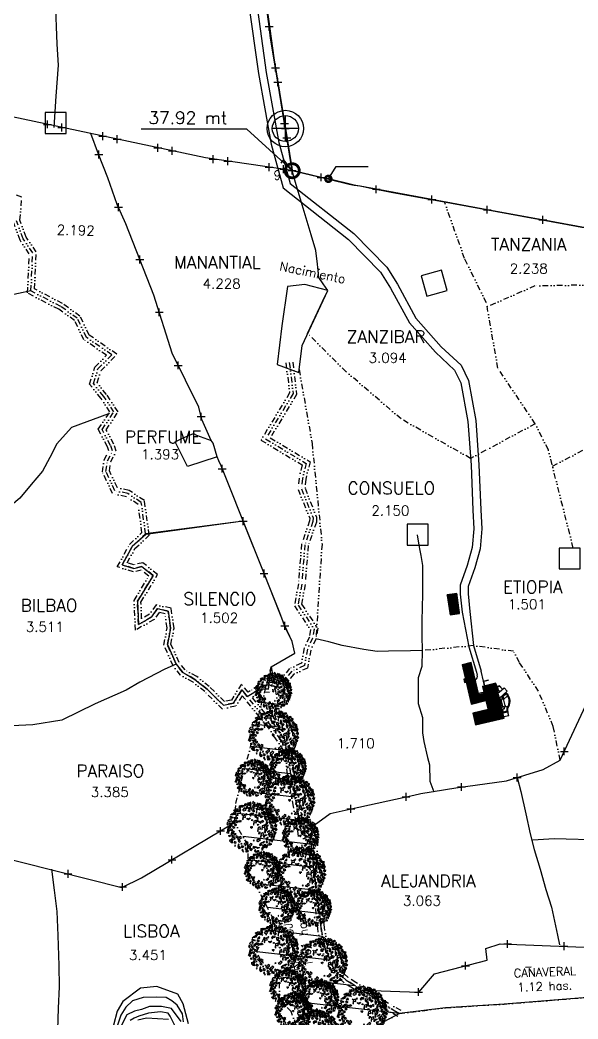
# Model space of a CAD drawing. Extents: x 14987 to 27544, y 5584 to 8136.
# Drawn here: x 23975 to 24470, y 6214 to 7099 of the extents above; entities that cross this region are included whole.
import ezdxf
from ezdxf.enums import TextEntityAlignment as Align

# ---------------------------------------------------------------- set-up
doc = ezdxf.new("R2010")
doc.units = 0
doc.header["$LTSCALE"] = 10
doc.header["$MEASUREMENT"] = 0
doc.header["$PDMODE"] = 2
doc.header["$PDSIZE"] = 3.5
for name, pattern in [('DASHDOT', [1, 0.5, -0.25, 0, -0.25]), ('DIVIDE', [1.25, 0.5, -0.25, 0, -0.25, 0, -0.25]), ('HIDDEN', [0.375, 0.25, -0.125])]:
    doc.linetypes.add(name, pattern=pattern)
doc.layers.get('0').update_dxf_attribs({"linetype": 'CONTINUOUS'})
for name, color, linetype in [('ANDEN', 11, 'CONTINUOUS'), ('ARBOL4', 76, 'CONTINUOUS'), ('AREA', 2, 'CONTINUOUS'), ('CANO', 5, 'DIVIDE'), ('CERCO', 2, 'CONTINUOUS'), ('CUBIERTA', 30, 'CONTINUOUS'), ('DINTEL', 8, 'HIDDEN'), ('DIV-', 5, 'CONTINUOUS'), ('HOJA', 8, 'CONTINUOUS'), ('LIMITE', 6, 'CONTINUOUS'), ('MOJON', 2, 'CONTINUOUS'), ('MURO BAJO', 3, 'CONTINUOUS'), ('PL', 3, 'CONTINUOUS'), ('PROY', 8, 'HIDDEN'), ('PUA', 1, 'CONTINUOUS'), ('R', 1, 'CONTINUOUS'), ('r-100', 6, 'CONTINUOUS'), ('R-100B', 6, 'CONTINUOUS'), ('R60', 2, 'CONTINUOUS'), ('RASTROJO', 2, 'DASHDOT'), ('SOLID', 253, 'CONTINUOUS')]:
    doc.layers.add(name, color=color, linetype=linetype)
doc.styles.add('ATTR', font='romans.shx', dxfattribs={"width": 0.8, "height": 0.7})
doc.styles.add('SIMPLEX', font='simplex', dxfattribs={"height": 8})
pattern_1 = [(0, (-257.8881, 0), (0, 0.3175), [])]

# ---------------------------------------------------------------- blocks, each defined once
blk = doc.blocks.new('DEC1')
for points in [[(-27.902623, 48.490098), (-28.642653, 45.945318), (-26.266303, 45.915268), (-25.694743, 47.690008)], [(-22.482173, 47.292998), (-22.915303, 48.664658), (-25.556323, 50.836408), (-20.701343, 52.081818), (-20.707443, 47.864548)], [(-17.061733, 46.095918), (-21.688173, 40.867878), (-18.577893, 39.165388), (-13.789101, 40.946228), (-14.889992, 43.454908), (-16.965533, 43.184148)], [(-17.825703, 50.144688), (-15.340965, 55.637398), (-11.893769, 55.475018), (-12.802246, 52.160138), (-14.540878, 53.429518), (-15.347061, 51.420148), (-14.679306, 50.283108)], [(-12.70607, 49.248398), (-13.313744, 45.632738), (-10.937401, 45.602688), (-9.258873, 49.086028)], [(-10.286347, 57.002498), (-6.636353, 53.173978), (-4.977264, 55.300948), (-2.322731, 54.024758), (-2.654549, 58.704078), (-5.640907, 57.002498)], [(-2.654549, 51.047028), (-4.645447, 48.494678), (-3.318176, 45.091538), (-1.990913, 46.793108)], [(2.322716, 47.218508), (-1.327278, 43.815368), (-0.66365, 40.412228), (3.318161, 37.009098), (6.636337, 38.710668), (2.654526, 40.837618), (5.309077, 44.666158)], [(2.096443, 60.253408), (0.995445, 56.151728), (3.318161, 54.875548), (7.299967, 55.726328)], [(2.654526, 51.897798), (6.304517, 49.345458), (10.949967, 51.047028), (8.959067, 52.748598), (6.304517, 51.897798)], [(13.272677, 57.002498), (10.949967, 55.726328), (12.609047, 54.024758), (14.268137, 54.875548)], [(19.245397, 47.643888), (12.277227, 47.218508), (13.272677, 43.815368), (17.918117, 41.688418), (18.913577, 44.240768), (17.254487, 45.516938)], [(16.259037, 52.323198), (16.922667, 53.599378), (16.590857, 57.002498), (20.904477, 54.450148), (17.918117, 51.472418)], [(21.568117, 51.047028), (27.209017, 53.173978), (29.531737, 50.621628), (26.545377, 48.920058), (26.213557, 51.047028), (24.222657, 50.196248), (23.890837, 48.920058)], [(24.554477, 46.793108), (21.568117, 44.666158), (23.227197, 42.964588), (26.877177, 44.240768)], [(31.522627, 48.069288), (29.863537, 46.367708), (28.536287, 43.389968), (32.186277, 45.516938)], [(-44.561383, 31.831348), (-39.273253, 31.705098), (-39.604093, 34.382268), (-36.824663, 35.356908), (-40.368063, 38.431048), (-41.276543, 35.116178)], [(-42.472623, 24.672728), (-44.131713, 23.396548), (-42.804433, 22.971158)], [(-38.104163, 42.886048), (-35.982343, 39.207198), (-33.437553, 39.947208), (-31.223573, 43.364378)], [(-32.518103, 32.329788), (-36.831723, 28.075868), (-31.854473, 28.926648)], [(-31.801213, 37.372358), (-27.415503, 38.148518), (-25.333863, 42.636518), (-27.944843, 42.431948), (-29.220293, 39.953298)], [(-22.563583, 30.628218), (-22.563583, 28.501248), (-21.568133, 29.352038)], [(-12.277245, 32.755178), (-14.599968, 30.628218), (-13.604515, 29.777438), (-11.2818, 30.628218)], [(-5.640907, 20.844198), (-7.963623, 18.291858), (-11.2818, 20.418808), (-11.2818, 22.120378), (-7.963623, 20.844198), (-4.313629, 22.971158)], [(-7.299988, 42.539188), (-9.290886, 39.136068), (-5.640907, 37.859878), (-3.981812, 39.136068)], [(-1.990913, 33.180578), (-4.977264, 30.628218), (-3.318176, 27.225088), (-0.99546, 30.202838)], [(6.636337, 30.628218), (6.304517, 25.523518), (13.272677, 21.269598), (14.931767, 22.120378), (9.290877, 25.098128), (12.277227, 29.352038)], [(10.949967, 39.136068), (9.622697, 36.158308), (10.618147, 33.605958), (10.949967, 36.158308)], [(15.927217, 35.307528), (16.922667, 29.777438), (14.268137, 28.075868), (17.918117, 26.799688), (19.245397, 31.479008)], [(21.568117, 28.075868), (20.240847, 25.098128), (22.231747, 24.247348), (23.890837, 25.948898)], [(23.890837, 30.202838), (21.568117, 37.009098), (25.218107, 32.329788)], [(25.549927, 37.859878), (32.186277, 39.561448), (34.177167, 43.389968), (33.181717, 35.307528), (29.199917, 34.882128)], [(29.531737, 34.031358), (28.536287, 31.053608), (36.499887, 31.479008), (33.181717, 34.456738)], [(29.863537, 27.650488), (28.536287, 22.971158), (30.527177, 17.441068), (32.186277, 20.418808), (29.863537, 22.120378)], [(35.504437, 27.650488), (36.168077, 22.120378), (39.154437, 21.694998), (40.813507, 23.821948)], [(36.831707, 44.240768), (35.836257, 42.539188), (37.163527, 41.263018), (40.481707, 41.688418)], [(37.495347, 38.285278), (35.836257, 35.732928), (38.158977, 34.031358), (41.477157, 34.031358), (38.158977, 35.307528)], [(40.813507, 40.412228), (40.481707, 39.136068), (42.804427, 37.434478), (45.458957, 37.859878)], [(44.795317, 26.374298), (42.804427, 28.075868), (42.472607, 29.777438), (43.799877, 31.053608), (46.454417, 29.352038)], [(49.772577, 26.799688), (48.445307, 25.098128), (50.436227, 23.396548), (53.754397, 25.523518)], [(-52.427143, -0.850769), (-55.081683, 0.4254), (-56.077133, -5.104706), (-55.081683, -6.380875), (-50.436243, -6.380875), (-51.099873, -5.104706), (-53.754413, -4.253914)], [(-52.427143, 19.568028), (-50.104423, 20.844198), (-46.786243, 17.441068), (-49.108973, 14.888718), (-53.754413, 14.463338), (-54.418043, 17.441068)], [(-48.445333, 5.530108), (-46.786243, 3.828518), (-44.795343, 5.104708)], [(-45.127153, 9.784018), (-44.463523, 14.463338), (-38.490813, 18.717258), (-39.818083, 15.739508)], [(-30.195383, 13.187148), (-28.536293, 17.866458), (-25.218123, 16.164898), (-26.213573, 13.187148), (-27.872663, 14.463338)], [(-0.66365, 1.276169), (-2.322731, 0.4254), (-1.327278, -0.425384), (0, 0)], [(-0.66365, 18.717258), (0.663628, 19.142638), (1.659081, 17.441068), (-0.66365, 16.590288)], [(18.581767, 15.739508), (16.922667, 13.187148), (19.245397, 11.060198), (21.236297, 11.910978), (19.577217, 13.612548)], [(29.531737, 7.231658), (31.854457, 4.679318), (32.186277, 0), (35.504437, 3.403137), (33.513537, 9.784018)], [(40.481707, 17.015668), (43.799877, 11.910978), (41.477157, 8.507848), (41.145337, 11.910978)], [(46.454417, 20.844198), (44.463497, 22.120378), (42.472607, 21.269598), (42.804427, 19.568028), (45.458957, 19.142638)], [(46.454417, 6.380878), (46.122607, 4.679318), (43.468057, 5.104708), (43.799877, 7.657058)], [(49.440767, 0.4254), (49.772577, -4.679306), (43.799877, -7.231651), (47.449857, -3.828529)], [(48.777127, 16.164898), (48.445307, 12.761768), (50.768037, 11.060198), (52.095307, 13.187148)], [(51.099847, 20.418808), (52.095307, 16.590288), (56.077117, 13.187148), (54.418027, 17.866458)], [(52.095307, 5.955488), (54.086217, 3.403137), (55.745307, 4.679318), (54.418027, 8.082458)], [(-50.768053, -17.015672), (-50.436243, -19.993412), (-52.427143, -19.568022), (-52.758963, -16.590282)], [(-47.449883, -17.015672), (-46.454433, -9.784004), (-41.145353, -6.806266), (-44.131713, -11.06018)], [(30.195357, -3.828529), (28.536287, -5.53009), (29.863537, -6.806266)], [(47.118057, -15.739494), (45.127137, -17.866462), (46.122607, -22.120372), (48.445307, -19.568022)], [(50.436227, -9.784004), (51.099847, -13.187141), (53.754397, -13.187141), (55.413487, -10.634796), (53.090757, -11.06018)], [(-45.458983, -31.478992), (-46.786243, -26.799672), (-44.463523, -23.396552), (-43.468073, -26.374292), (-44.463523, -28.075852)], [(-28.204473, -43.389972), (-32.518103, -44.240752), (-30.195383, -47.218492), (-26.545393, -46.367702)], [(20.572657, -34.456732), (16.922667, -37.859872), (18.249947, -39.986832), (21.236297, -38.285262)], [(24.554477, -39.561442), (23.890837, -40.837612), (27.872647, -44.666142), (34.508987, -42.539172), (32.186277, -40.412222), (27.872647, -41.688402)], [(38.158977, -36.583692), (38.822617, -39.136042), (45.127137, -37.434482)], [(48.113497, -26.799672), (45.127137, -28.501252), (45.458957, -32.755162), (47.118057, -30.202822)], [(-11.2818, -55.300932), (-13.936333, -51.472412), (-10.286347, -51.472412), (-7.963623, -52.323192)], [(9.622697, -56.151712), (6.304517, -54.024762), (8.295417, -52.748592), (8.959067, -53.173982), (12.277227, -53.173982), (12.277227, -51.472412), (15.595407, -51.897802), (14.268137, -54.024762)], [(22.563567, -50.621622), (25.218107, -49.770842), (22.563567, -48.069272)]]:
    blk.add_lwpolyline(points, close=True)
at = {"style": 'ATTR', "width": 0.8, "flags": 9}
blk.add_attdef('ESTCODE', (0, 0), '', height=0.7, dxfattribs=at)
blk = doc.blocks.new('A$C3B855193')
for p, q in [((3.91, 4.03), (4.16, 4.03)), ((4.04, 3.91), (4.04, 4.16))]:
    blk.add_line(p, q)
for points in [[(1.36, 6.69), (1.18, 6.59), (1.15, 6.73), (1.33, 6.83)], [(1.45, 6.48), (1.94, 6.62), (2.27, 6.36), (1.92, 6.43)], [(2.34, 7.24), (2.35, 7.44), (1.97, 7.36), (1.92, 7.26), (2.05, 6.96), (2.11, 7.04), (2.09, 7.23)], [(2.86, 7.16), (2.8, 7.01), (2.93, 6.92)], [(3.22, 7.07), (3.54, 7.15), (3.97, 6.89), (3.75, 6.89)], [(3.64, 7.8), (3.79, 7.69), (3.66, 7.38), (3.44, 7.46), (3.28, 7.74), (3.45, 7.87)], [(4.24, 7.3), (4.11, 7.38), (4.12, 7.28)], [(5, 6.88), (4.61, 7.04), (4.8, 6.74)], [(4.64, 7.63), (4.78, 7.29), (4.94, 7.39), (5.08, 7.24), (5.17, 7.55), (4.94, 7.51)], [(5.52, 7.52), (5.34, 7.29), (5.46, 7.15), (5.74, 7.1)], [(5.34, 6.97), (5.51, 6.71), (5.85, 6.7), (5.77, 6.87), (5.58, 6.88)], [(6.3, 6.27), (5.84, 6.42), (5.82, 6.18), (6.06, 5.92), (6.19, 6.06), (6.12, 6.19)], [(6.16, 7.03), (5.97, 7.01), (6.04, 6.85), (6.17, 6.87)], [(6.23, 6.65), (6.3, 6.72), (6.37, 6.94), (6.58, 6.67), (6.31, 6.55)], [(6.54, 6.43), (6.95, 6.42), (7.04, 6.2), (6.8, 6.17), (6.84, 6.31), (6.69, 6.31), (6.63, 6.24)], [(0.3, 4.54), (0.13, 4.79), (0, 4.56), (0.15, 4.35)], [(0.93, 5.59), (0.62, 5.73), (0.52, 5.58), (0.71, 5.44)], [(0.58, 5.96), (0.85, 6.17), (1.13, 6.12), (0.96, 5.97), (0.83, 5.99)], [(1.76, 5.49), (1.44, 5.63), (1.35, 5.48), (1.54, 5.34)], [(1.83, 4.93), (1.51, 5.07), (1.41, 4.93), (1.6, 4.78)], [(2.93, 5.95), (2.59, 5.83), (2.51, 5.27), (2.61, 5.19), (2.65, 5.63), (3, 5.56)], [(3.85, 6.21), (4.19, 6.23), (4.17, 5.97), (3.95, 5.96), (3.99, 6.1)], [(4.65, 5.08), (4.31, 4.96), (4.23, 4.4), (4.33, 4.32), (4.37, 4.76), (4.72, 4.68)], [(5, 4.86), (4.78, 4.93), (4.82, 5.2), (4.93, 5.25), (4.94, 5), (5.18, 4.83)], [(5.16, 6.2), (5.03, 6.14), (5.11, 6.1)], [(5.58, 5.6), (5.38, 5.69), (5.36, 5.61), (5.47, 5.48)], [(5.89, 4.96), (5.65, 5.08), (5.47, 4.88), (5.73, 4.82)], [(6.34, 5.55), (6.07, 5.59), (6.09, 5.32), (6.21, 5.25)], [(6.9, 5.07), (6.58, 5.21), (6.39, 5.07), (6.28, 4.73), (6.48, 4.56), (6.5, 4.87), (6.82, 4.81)], [(6.62, 6.08), (6.37, 6.02), (6.44, 5.87), (6.7, 5.86)], [(7.01, 5.49), (6.79, 5.55), (6.61, 5.37), (6.76, 5.33)], [(7.18, 6.14), (7.04, 5.8), (7.22, 5.75), (7.21, 5.55), (7.5, 5.7), (7.31, 5.84)], [(7.21, 5.18), (7.15, 4.87), (7.38, 4.62), (7.43, 4.8), (7.31, 4.94)], [(7.72, 5.44), (7.43, 5.4), (7.42, 5.21), (7.58, 4.98)], [(0, 3.13), (0.17, 3.41), (0.27, 3.17), (0.28, 3)], [(0.67, 4.04), (0.35, 4.18), (0.25, 4.03), (0.44, 3.89)], [(0.77, 4.57), (0.46, 4.71), (0.36, 4.56), (0.55, 4.42)], [(1, 3.6), (0.68, 3.73), (0.58, 3.59), (0.77, 3.45)], [(1.35, 3.97), (1.04, 4.11), (0.94, 3.97), (1.13, 3.83)], [(1.62, 4.4), (1.31, 4.54), (1.21, 4.4), (1.4, 4.26)], [(3.89, 4), (3.8, 4.09), (3.77, 4), (3.83, 3.93)], [(5.01, 4.48), (5.07, 4.41), (4.99, 4.3), (4.87, 4.42)], [(5.3, 4.07), (4.97, 3.95), (4.89, 3.39), (4.99, 3.31), (5.02, 3.75), (5.38, 3.67)], [(5.34, 3.17), (5.13, 3.21), (5.06, 3), (5.17, 2.9), (5.23, 3.05)], [(5.96, 4.34), (5.63, 4.22), (5.55, 3.66), (5.65, 3.58), (5.68, 4.02), (6.04, 3.95)], [(6.21, 3.32), (5.98, 3.32), (5.98, 3.17), (6.14, 3.11)], [(6.51, 3.88), (6.19, 3.66), (6.01, 3.79), (6.03, 3.52), (6.36, 3.56)], [(6.62, 4.3), (6.4, 4.3), (6.26, 4.17), (6.43, 4.22)], [(6.41, 3.23), (6.78, 3.56), (6.58, 3.2)], [(6.94, 3.33), (7.23, 2.96), (7.53, 2.94), (6.99, 2.78), (6.85, 3.02)], [(7.39, 4), (7.17, 4.44), (6.98, 4.28), (6.98, 3.92), (7.17, 3.93), (7.2, 4.07)], [(7.48, 3.64), (7.26, 3.77), (7.2, 3.62), (7.38, 3.42)], [(7.75, 3.23), (7.6, 3.29), (7.37, 3.3), (7.61, 3.12)], [(7.61, 4.32), (7.71, 4.31), (7.91, 4.43), (7.87, 4.08), (7.6, 4.19)], [(7.67, 3.95), (7.96, 3.65), (7.86, 3.43), (7.67, 3.57), (7.8, 3.65), (7.69, 3.76), (7.6, 3.74)], [(7.82, 4.64), (7.68, 4.75), (7.62, 4.6), (7.72, 4.52)], [(0.52, 1.78), (0.56, 2.05), (0.7, 1.96), (0.69, 1.9), (0.78, 1.69), (0.89, 1.74), (0.95, 1.51), (0.78, 1.54)], [(1.23, 2.53), (0.91, 2.67), (0.81, 2.53), (1, 2.39)], [(1.48, 2.94), (1.16, 3.08), (1.06, 2.93), (1.25, 2.79)], [(1.58, 1.6), (1.26, 1.74), (1.17, 1.6), (1.36, 1.45)], [(1.38, 2.19), (1.23, 2.25), (1.18, 2.13)], [(1.85, 2.48), (1.53, 2.62), (1.43, 2.48), (1.62, 2.34)], [(2.07, 2.54), (1.97, 2.32), (1.68, 2.17), (1.99, 2.05), (2.34, 2.35)], [(2.21, 1.79), (1.9, 1.93), (1.8, 1.79), (1.99, 1.64)], [(3.12, 1.73), (3.02, 1.51), (2.73, 1.36), (3.04, 1.24), (3.39, 1.55)], [(4.41, 1.9), (4.26, 1.96), (4.21, 1.84)], [(5.1, 2.24), (5, 2.03), (4.71, 1.88), (5.02, 1.76), (5.37, 2.06)], [(5.8, 3.14), (5.47, 3.03), (5.39, 2.47), (5.49, 2.38), (5.52, 2.82), (5.88, 2.75)], [(6.02, 1.81), (5.79, 1.46), (5.51, 1.52), (5.71, 1.63)], [(6.41, 2.78), (6.07, 2.74), (5.78, 2.46), (6.01, 2.44), (6.06, 2.63)], [(6.56, 2.42), (6.23, 2.23), (6.28, 2.03), (6.46, 1.98)], [(6.43, 1.54), (6.46, 1.7), (6.35, 1.8), (6.25, 1.74), (6.29, 1.56)], [(6.81, 2.98), (6.59, 2.96), (6.83, 2.46), (6.93, 2.76)], [(6.74, 1.8), (6.79, 1.97), (6.89, 2.04), (7.01, 1.99), (6.97, 1.77)], [(7.29, 2.59), (7.09, 2.62), (7.04, 2.43), (7.13, 2.22), (7.12, 2.46)], [(7.52, 2.43), (7.43, 2.42), (7.38, 2.22), (7.48, 2.07)], [(7.65, 2.79), (7.52, 2.81), (7.47, 2.69), (7.59, 2.49)], [(1.23, 1.11), (1.35, 0.96), (1.39, 1.18)], [(1.98, 1.28), (1.88, 1.29), (1.75, 0.93), (2.07, 0.57), (2.14, 0.77), (1.94, 1.01)], [(2.43, 1.39), (2.28, 1.44), (2.23, 1.32)], [(2.71, 0.92), (2.39, 1.06), (2.29, 0.91), (2.48, 0.77)], [(2.55, 0.5), (2.4, 0.38), (2.68, 0.03)], [(3.1, 1.09), (2.95, 1.15), (2.9, 1.03)], [(3.33, 0.59), (3.01, 0.73), (2.91, 0.58), (3.1, 0.44)], [(3.44, 0.13), (3.25, 0.27), (2.99, 0.14), (3.2, 0.1)], [(3.79, 1.44), (3.69, 1.22), (3.4, 1.07), (3.71, 0.95), (4.06, 1.26)], [(3.84, 0.76), (3.53, 0.9), (3.43, 0.76), (3.62, 0.62)], [(4.12, 0.5), (3.93, 0.56), (3.68, 0.39), (3.91, 0.31)], [(4.55, 0.82), (4.24, 0.95), (4.14, 0.81), (4.33, 0.67)], [(4.59, 0.45), (4.39, 0.31), (4.46, 0.14), (4.67, 0.11), (4.58, 0.24)], [(5.21, 0.79), (4.89, 0.63), (4.57, 0.94), (4.88, 0.8)], [(5.51, 1.14), (5.39, 1.12), (5.34, 1.3), (5.52, 1.35)], [(5.63, 0.77), (5.53, 0.58), (5.65, 0.5), (5.83, 0.68)], [(6.19, 1.26), (5.97, 1.19), (5.92, 1), (6.1, 0.97)], [(6.53, 1.23), (6.31, 1.06), (6.2, 0.72), (6.46, 0.95)], [(6.9, 1.49), (6.75, 1.53), (6.7, 1.35), (6.93, 1.2)]]:
    blk.add_lwpolyline(points, close=True)
at = {"xscale": 0.06928556762807148, "yscale": 0.06928556762807148, "zscale": 0.06928556762807148}
blk.add_blockref('DEC1', (4.02, 3.89), dxfattribs=at)
blk = doc.blocks.new('dsgdfsgdfs')
at = {"layer": 'CUBIERTA'}
h = blk.add_hatch(dxfattribs=at)
h.set_pattern_fill('LINE', color=256, scale=0.1, angle=90)
h.set_pattern_definition([(90, (-257.8881, 0), (-0.3175, 2e-17), [])])
h.paths.add_polyline_path([(25677.66, 6009.32), (25658.07, 6009.32), (25652.02, 6003.27), (25683.71, 6003.27)])
h.paths.add_polyline_path([(25683.71, 6015.37), (25677.22, 6015.37), (25673.97, 6012.12), (25673.97, 6012.12), (25670.72, 6015.37), (25662.52, 6015.37), (25657.27, 6010.12), (25658.07, 6009.32), (25677.66, 6009.32)])
h.paths.add_polyline_path([(25702.37, 6024.42), (25674.92, 6024.42), (25673.97, 6023.47), (25677.22, 6020.22), (25706.57, 6020.22)])
h.paths.add_polyline_path([(25706.57, 6028.62), (25670.92, 6028.62), (25670.72, 6028.62), (25674.92, 6024.42), (25702.37, 6024.42)])
h.paths.add_polyline_path([(25662.52, 6029.25), (25652.02, 6029.25), (25657.27, 6024)])
h = blk.add_hatch(dxfattribs=at)
h.set_pattern_fill('LINE', color=256, scale=0.1)
h.set_pattern_definition(pattern_1)
h.paths.add_polyline_path([(25662.52, 6029.25), (25657.27, 6024), (25657.27, 6010.12), (25662.52, 6015.37)])
h.paths.add_polyline_path([(25657.27, 6024), (25652.02, 6029.25), (25652.02, 6003.27), (25658.07, 6009.32), (25657.27, 6010.12)])
h = blk.add_hatch(dxfattribs=at)
h.set_pattern_fill('LINE', color=256, scale=0.1)
h.set_pattern_definition(pattern_1)
h.paths.add_polyline_path([(25670.72, 6028.62), (25670.72, 6015.37), (25673.97, 6012.12), (25673.97, 6023.47), (25674.92, 6024.42)])
h = blk.add_hatch(dxfattribs=at)
h.set_pattern_fill('LINE', color=256, scale=0.1)
h.set_pattern_definition(pattern_1)
h.paths.add_polyline_path([(25706.57, 6028.62), (25702.37, 6024.42), (25706.57, 6020.22)])
h.paths.add_polyline_path([(25677.22, 6020.22), (25673.97, 6023.47), (25673.97, 6012.12), (25677.22, 6015.37)])
h = blk.add_hatch(dxfattribs=at)
h.set_pattern_fill('LINE', color=256, scale=0.1)
h.set_pattern_definition(pattern_1)
h.paths.add_polyline_path([(25683.71, 6015.37), (25677.66, 6009.32), (25683.71, 6003.27)])
at = {"layer": 'ANDEN'}
for p, q in [((25677.22, 6018.97), (25678.57, 6018.97)), ((25677.22, 6016.02), (25678.57, 6016.02)), ((25678.57, 6020.22), (25678.57, 6015.37)), ((25678.57, 6018.97), (25678.57, 6016.02)), ((25672.97, 6006.67), (25672.97, 6004.34)), ((25688.13, 6013.57), (25697.04, 6013.57)), ((25653.02, 5998.71), (25653.02, 6003.27)), ((25653.02, 5998.71), (25656.37, 5998.71)), ((25656.37, 5998.71), (25656.37, 6003.27)), ((25657.83, 5998.91), (25656.37, 5998.91)), ((25659.76, 6003.27), (25656.87, 6003.27)), ((25656.87, 5998.91), (25656.87, 6003.27)), ((25659.76, 6002.77), (25657.37, 6002.77)), ((25659.76, 6001.77), (25659.76, 6003.27)), ((25659.91, 6003.27), (25659.91, 6001.77)), ((25661.96, 6003.27), (25661.96, 6001.77)), ((25662.12, 6002.07), (25668.09, 6002.07)), ((25671.29, 6000.07), (25662.54, 6000.07)), ((25668.17, 6000.07), (25670.52, 5995.79)), ((25668.57, 5999.57), (25671, 5999.57)), ((25670.21, 6002.74), (25669.16, 6002.74)), ((25669.2, 6000.88), (25671.28, 6000.88)), ((25669.2, 6000.73), (25671.36, 6000.73)), ((25671.12, 6003.27), (25670.21, 6002.74)), ((25670.21, 6002.74), (25674.6, 5995.13)), ((25671, 5999.57), (25672.55, 5996.68)), ((25671.29, 6000.07), (25673.23, 5996.49)), ((25675.16, 6003.27), (25675.16, 6002.16)), ((25675.16, 6002.16), (25678.06, 5997.14)), ((25675.59, 6001.42), (25675.51, 6001.37)), ((25677.01, 6002.41), (25675.52, 6001.55)), ((25677.11, 6002.29), (25675.59, 6001.42)), ((25677.01, 6002.41), (25677.01, 6003.27)), ((25677.13, 5998.75), (25680.39, 6000.62)), ((25677.16, 6002.38), (25677.16, 6002.92)), ((25677.23, 5998.57), (25680.59, 6000.51)), ((25680.39, 6002.92), (25680.39, 6000.39)), ((25680.59, 6000.51), (25680.59, 6002.92)), ((25673.67, 5996.74), (25672.27, 5995.94)), ((25678.06, 5997.14), (25674.6, 5995.13))]:
    blk.add_line(p, q, dxfattribs=at)
for points in [[(25697.04, 6017.57), (25694.48, 6017.57)], [(25662.12, 6001.98), (25662.12, 6002.07)], [(25668.09, 6001.85), (25668.09, 6002.07)], [(25677.01, 6002.92), (25682.41, 6002.92), (25682.41, 6003.27)], [(25677.16, 6002.42), (25680.39, 6002.42)], [(25672.55, 5996.68), (25672.04, 5996.38)]]:
    blk.add_lwpolyline(points, dxfattribs=at)
for points in [[(25673.77, 5996.57), (25672.37, 5995.76, -0.24597), (25662.39, 5996.04, -0.072026), (25660.36, 5997.57, 0.164428), (25657.82, 5998.71), (25656.37, 5998.71)], [(25672.55, 5996.68), (25672.04, 5996.38, -0.245433), (25662.73, 5996.66, -0.072549), (25660.85, 5998.07, 0.166957), (25657.85, 5999.41), (25657.37, 5999.41), (25657.37, 6002.77)]]:
    blk.add_lwpolyline(points, format="xyb", dxfattribs=at)
for centre, radius, start, end in [((25694.47, 6021.42), 3.85, 198.14777, 270.07392), ((25657.4, 5994.37), 4.56, 47.13708, 84.66064), ((25660.94, 6001.92), 1.18, 187.275, 3.11209), ((25660.94, 6001.92), 1.04, 188.32565, 351.67435), ((25666.64, 6003.81), 8.65, 224.81719, 241.32911), ((25662.68, 5998.52), 1.55, 95.23389, 227.4475), ((25669.17, 6001.81), 1.08, 178.02087, 271.89519), ((25669.17, 6001.81), 0.928, 90, 271.89519), ((25668.57, 5999.77), 0.2, 210, 270), ((25677.06, 6002.38), 0.1, 300, 0), ((25667.65, 6005.43), 10.56, 240.74795, 295.99079)]:
    blk.add_arc(centre, radius, start, end, dxfattribs=at)
blk.add_spline([(25662.54, 6000.07), (25661.98, 6000.24), (25661.31, 6000.79)], degree=3, dxfattribs=at)
at = {"layer": 'CUBIERTA'}
for p, q in [((25652.02, 6029.25), (25657.27, 6024)), ((25662.52, 6029.25), (25657.27, 6024)), ((25657.27, 6024), (25657.27, 6010.12)), ((25670.72, 6028.62), (25674.92, 6024.42)), ((25673.97, 6023.47), (25674.92, 6024.42)), ((25674.92, 6024.42), (25702.37, 6024.42)), ((25706.57, 6028.62), (25702.37, 6024.42)), ((25706.57, 6020.22), (25702.37, 6024.42)), ((25657.27, 6010.12), (25662.52, 6015.37)), ((25670.72, 6015.37), (25673.97, 6012.12)), ((25677.22, 6015.37), (25673.97, 6012.12)), ((25677.66, 6009.32), (25683.71, 6015.37)), ((25652.02, 6003.27), (25658.07, 6009.32)), ((25657.27, 6010.12), (25658.07, 6009.32)), ((25677.66, 6009.32), (25658.07, 6009.32)), ((25677.66, 6009.32), (25683.71, 6003.27))]:
    blk.add_line(p, q, dxfattribs=at)
for points in [[(25670.72, 6015.37), (25662.52, 6015.37), (25662.52, 6029.25), (25652.02, 6029.25), (25652.02, 6003.27), (25683.71, 6003.27), (25683.71, 6015.37), (25677.22, 6015.37)], [(25657.27, 6010.12), (25662.52, 6015.37), (25662.52, 6029.25), (25657.27, 6024), (25657.27, 6010.12)], [(25670.92, 6028.62), (25670.92, 6028.62), (25670.72, 6028.62), (25670.72, 6015.37)], [(25677.22, 6015.37), (25677.22, 6020.22), (25706.57, 6020.22), (25706.57, 6028.62), (25670.92, 6028.62)], [(25673.97, 6012.12), (25673.97, 6023.47), (25677.22, 6020.22)]]:
    blk.add_lwpolyline(points, dxfattribs=at)
for points in [[(25652.02, 6029.25), (25652.02, 6003.27), (25658.07, 6009.32), (25657.27, 6010.12), (25657.27, 6024)], [(25670.72, 6028.62), (25670.72, 6015.37), (25673.97, 6012.12), (25673.97, 6023.47), (25674.92, 6024.42)], [(25683.71, 6015.37), (25677.66, 6009.32), (25683.71, 6003.27)]]:
    blk.add_lwpolyline(points, close=True, dxfattribs=at)
at = {"layer": 'DINTEL'}
for points in [[(25690.77, 6029.47), (25693.62, 6029.47)], [(25690.77, 6029.17), (25693.62, 6029.17)]]:
    blk.add_lwpolyline(points, dxfattribs=at)
at = {"layer": 'MURO BAJO'}
for p, q in [((25693.77, 6029.92), (25690.62, 6029.92)), ((25690.62, 6029.92), (25690.62, 6028.62)), ((25690.77, 6028.62), (25690.77, 6029.77)), ((25690.77, 6029.77), (25693.62, 6029.77)), ((25693.62, 6029.77), (25693.62, 6028.62)), ((25693.77, 6028.62), (25693.77, 6029.92))]:
    blk.add_line(p, q, dxfattribs=at)
for points in [[(25683.71, 6013.57), (25688.11, 6013.57), (25688.11, 6008.79), (25688.11, 6008.79)], [(25683.71, 6013.27), (25687.81, 6013.27), (25687.81, 6009.09), (25687.81, 6009.09)]]:
    blk.add_lwpolyline(points, dxfattribs=at)

msp = doc.modelspace()

# ---------------------------------------------------------------- hatches: boundary and pattern name
at = {"layer": 'CUBIERTA'}
h = msp.add_hatch(dxfattribs=at)
h.set_pattern_fill('ANSI31', color=256)
edge = h.paths.add_edge_path()
edge.add_line((24353.576, 6589.581), (24356.314, 6571.863))
edge.add_line((24356.314, 6571.863), (24364.728, 6573.164))
edge.add_line((24364.728, 6573.164), (24362.344, 6590.936))
edge.add_line((24362.344, 6590.936), (24353.576, 6589.759))

# ---------------------------------------------------------------- linework, layer by layer
at = {"layer": 'AREA'}
msp.add_point((24216.408, 6966.017), dxfattribs=at)
at = {"layer": 'CANO'}
for points in [[(24177.273, 6503.359), (24171.449, 6510.477), (24162.504, 6496.343), (24156.419, 6494.982), (24142.898, 6508.335), (24131.928, 6517.17), (24121.403, 6523.059), (24116.192, 6529.79), (24108.917, 6545.895), (24111.687, 6560.185), (24108.998, 6577.777), (24095.838, 6580.787), (24089.801, 6572.392), (24082.989, 6568.434), (24082.351, 6583.179), (24097.065, 6607.614), (24084.024, 6618.188), (24076.052, 6616.267), (24070.178, 6618.135), (24077.064, 6630.656), (24089.647, 6642.625), (24085.402, 6673.385), (24071.783, 6682.282), (24061.434, 6684.615), (24054.421, 6699.539), (24055.574, 6707.54), (24060.439, 6716.986), (24058.233, 6723.338), (24051.474, 6736.104), (24062.041, 6751.804), (24051.868, 6767.395), (24043.552, 6777.653), (24046.76, 6788.371), (24061.115, 6803.062), (24036.575, 6819.891), (24028.342, 6836.853), (24012.837, 6847.958), (23988.013, 6860.944), (23989.521, 6893.699), (23980.6, 6906.839), (23975.107, 6921.829), (23976.871, 6942.376), (23968.14, 6945.266)], [(24174.277, 6497.546), (24172.072, 6500.241), (24166.243, 6491.03), (24154.532, 6488.413), (24138.898, 6503.852), (24128.557, 6512.181), (24117.407, 6518.42), (24111.015, 6526.676), (24102.664, 6545.164), (24105.599, 6560.306), (24103.683, 6572.838), (24098.383, 6574.05), (24093.924, 6567.849), (24077.424, 6558.261), (24076.278, 6584.726), (24089.234, 6606.239), (24082.547, 6611.661), (24075.83, 6610.042), (24061.402, 6614.629), (24072.255, 6634.363), (24083.282, 6644.852), (24079.832, 6669.857), (24069.408, 6676.667), (24057.251, 6679.407), (24048.226, 6698.615), (24049.779, 6709.393), (24053.928, 6717.447), (24052.716, 6720.936), (24044.489, 6736.473), (24054.843, 6751.855), (24047.012, 6763.857), (24036.895, 6776.337), (24041.435, 6791.507), (24051.836, 6802.151), (24031.872, 6815.842), (24023.609, 6832.862), (24009.684, 6842.836), (23981.844, 6857.4), (23983.436, 6891.98), (23975.221, 6904.08), (23969.015, 6921.015)], [(24176.599, 6499.446), (24171.761, 6505.359), (24164.374, 6493.687), (24155.476, 6491.698), (24140.898, 6506.094), (24130.243, 6514.676), (24119.405, 6520.74), (24113.604, 6528.233), (24105.791, 6545.53), (24108.643, 6560.246), (24106.341, 6575.308), (24097.111, 6577.419), (24091.863, 6570.121), (24080.207, 6563.348), (24079.315, 6583.953), (24093.15, 6606.927), (24083.286, 6614.925), (24075.941, 6613.155), (24065.79, 6616.382), (24074.66, 6632.51), (24086.465, 6643.739), (24082.617, 6671.621), (24070.596, 6679.475), (24059.343, 6682.011), (24051.324, 6699.077), (24052.677, 6708.467), (24057.184, 6717.217), (24055.475, 6722.137), (24047.982, 6736.289), (24058.442, 6751.83), (24049.44, 6765.626), (24040.224, 6776.995), (24044.098, 6789.939), (24056.476, 6802.607), (24034.224, 6817.867), (24025.976, 6834.858), (24011.261, 6845.397), (23984.929, 6859.172), (23986.479, 6892.84), (23977.911, 6905.46), (23972.061, 6921.422)], [(24213.825, 6795.654), (24217.172, 6768.109), (24192.804, 6727.944), (24228.717, 6706.243), (24225.419, 6692.71), (24224.674, 6683.673), (24234.898, 6658.094), (24234.794, 6654.758), (24227.666, 6634.135), (24224.809, 6599.126), (24221.552, 6580.61), (24235.792, 6559.346), (24234.455, 6551.334), (24229.855, 6541.633), (24227.275, 6526.886), (24215.947, 6521.918), (24208.781, 6513.326), (24203.877, 6514.206), (24195.248, 6506.12), (24187.575, 6506.337), (24180.802, 6501.986), (24176.599, 6499.446)], [(24210.847, 6795.292), (24214.068, 6768.777), (24188.68, 6726.93), (24225.281, 6704.814), (24222.448, 6693.191), (24221.626, 6683.215), (24231.88, 6657.561), (24231.809, 6655.307), (24224.706, 6634.756), (24221.83, 6599.508), (24218.388, 6579.942), (24232.637, 6558.665), (24231.564, 6552.241), (24226.97, 6542.55), (24224.597, 6528.987), (24214.095, 6524.381), (24207.594, 6516.586), (24202.924, 6517.424), (24194.098, 6509.153), (24186.733, 6509.362), (24179.215, 6504.532), (24177.273, 6503.359)], [(24216.803, 6796.015), (24220.275, 6767.44), (24196.927, 6728.957), (24232.153, 6707.672), (24228.389, 6692.228), (24227.722, 6684.13), (24237.916, 6658.626), (24237.778, 6654.208), (24230.625, 6633.513), (24227.787, 6598.743), (24224.715, 6581.277), (24238.947, 6560.026), (24237.345, 6550.427), (24232.74, 6540.715), (24229.953, 6524.784), (24217.798, 6519.454), (24209.967, 6510.065), (24204.829, 6510.987), (24196.398, 6503.086), (24188.416, 6503.312), (24182.388, 6499.439), (24181.107, 6498.665)], [(24309.872, 6215.82), (24298.703, 6222.193), (24281.711, 6233.333), (24269.674, 6240.936), (24262.434, 6245.56), (24250.759, 6256.209), (24247.135, 6264.573), (24241.417, 6277.856), (24238.991, 6294.006), (24236.288, 6320.409), (24232.382, 6347.625), (24231.772, 6355.04), (24233.044, 6367.718), (24233.301, 6370.633), (24222.088, 6375.421), (24217.512, 6402.077), (24212.079, 6430.409), (24210.369, 6449.524), (24195.673, 6471.325), (24174.274, 6497.549)], [(24311.359, 6218.426), (24300.271, 6224.752), (24283.334, 6235.856), (24271.282, 6243.469), (24264.266, 6247.95), (24253.256, 6257.992), (24249.889, 6265.762), (24244.326, 6278.685), (24241.968, 6294.382), (24239.266, 6320.775), (24235.364, 6347.961), (24234.785, 6355.013), (24236.031, 6367.436), (24236.481, 6372.538), (24224.769, 6377.539), (24220.464, 6402.613), (24215.054, 6430.826), (24213.288, 6450.56), (24198.084, 6473.115), (24176.599, 6499.446)], [(24312.845, 6221.031), (24301.838, 6227.312), (24284.958, 6238.378), (24272.891, 6246.001), (24266.097, 6250.34), (24255.753, 6259.775), (24252.643, 6266.952), (24247.235, 6279.515), (24244.945, 6294.758), (24242.244, 6321.141), (24238.347, 6348.298), (24237.797, 6354.986), (24239.017, 6367.155), (24239.66, 6374.442), (24227.449, 6379.656), (24223.416, 6403.15), (24218.028, 6431.244), (24216.207, 6451.597), (24200.495, 6474.906), (24181.107, 6498.665)]]:
    msp.add_lwpolyline(points, dxfattribs=at)
at = {"layer": 'CANO', "color": 152, "true_color": 0x2a7dc6}
for points in [[(24431.737, 6741.365), (24398.558, 6790.769), (24388.509, 6848.505), (24369.04, 6888.042), (24351.318, 6938.122)], [(24546.782, 6853.38), (24494.011, 6864.617), (24431.394, 6863.618), (24389.099, 6845.117)], [(24388.068, 6717.958), (24374.44, 6710.653), (24312.914, 6745.637), (24264.282, 6787.467), (24230.073, 6821.293)], [(24222.455, 6789.377), (24234.016, 6723.912), (24242.801, 6634.599), (24237.345, 6550.427)], [(24447.031, 6703.674), (24547.479, 6756.475)], [(24465.41, 6631.196), (24443.367, 6718.123), (24431.737, 6741.365), (24388.068, 6717.958)], [(24453.8, 6443.048), (24447.625, 6473.061), (24434.652, 6504.113), (24417.757, 6529.738), (24412.58, 6539.618), (24377, 6544.682), (24331.393, 6540.309)]]:
    msp.add_lwpolyline(points, dxfattribs=at)
at = {"layer": 'CERCO'}
for points in [[(24187.784, 7234.831), (24188.673, 7230.314), (24178.921, 7227.84), (24197.216, 7083.143), (24216.408, 6966.017), (24139.517, 6977.038), (23968.359, 7013.507), (23897.128, 7031.978), (23838.991, 7037.54), (23840.215, 7044.854), (23844.093, 7130.472), (23835.614, 7205.018), (23832.067, 7217.816), (23873.766, 7219.127), (23871.771, 7277.618)], [(24197.753, 6525.725), (24218.59, 6537.973), (24216.257, 6548.177), (24210.513, 6560.097), (24205.314, 6573.629), (24153.355, 6704.141), (24151.298, 6708.362), (24149.864, 6711.963), (24146.242, 6724.184), (24144.705, 6726.545), (24136.349, 6745.027), (24133.545, 6756.104), (24109.917, 6803.884), (24093.872, 6855.438), (24068.842, 6918.69), (24061.418, 6935.883), (24053.142, 6959.501), (24044.811, 6980.55), (24037.973, 6998.674)], [(24216.408, 6966.017), (24271.413, 6952.824), (24276.509, 6952.447), (24284.633, 6950.504), (24305.56, 6946.408), (24346.433, 6939.038), (24445.792, 6920.774), (24479.672, 6914.507), (24531.945, 6904.366), (24579.884, 6895.959), (24644.279, 6886.631)], [(24247.904, 6859.579), (24227.477, 6864.729), (24212.203, 6863.165), (24207.298, 6828.307), (24202.958, 6794.008), (24222.151, 6786.958), (24225.134, 6810.687), (24247.904, 6859.579)], [(24224.769, 6377.539), (24250.104, 6395.905), (24268.63, 6399.902), (24324.043, 6412.052), (24330.471, 6413.584), (24361.245, 6418.608), (24406.292, 6424.726), (24438.74, 6434.922), (24453.8, 6443.048), (24476.629, 6491.752), (24509.061, 6557.596), (24597.195, 6743.522), (24606.569, 6754.855), (24627.7, 6771.639), (24639.946, 6777.847), (24657.123, 6785.917), (24676.471, 6795.682), (24689.572, 6802.702), (24710.357, 6777.569)], [(24149.864, 6711.963), (24123.539, 6703.428), (24112.721, 6725.279), (24119.632, 6729.011), (24128.912, 6732.735), (24131.464, 6731.19), (24144.705, 6726.545)], [(23678.373, 6544.415), (23759.881, 6471.951), (23907.39, 6384.224), (23946.916, 6360.151), (24065.341, 6330.231), (24082.727, 6338.793), (24165.321, 6387.671)], [(24278.299, 6238.988), (24328.489, 6237.489), (24342.425, 6253.61), (24389.01, 6265.769), (24388.007, 6276.109), (24400.718, 6280.337), (24564.464, 6273.81), (24598.029, 6270.912), (24637.675, 6272.554)]]:
    msp.add_lwpolyline(points, dxfattribs=at)
at = {"layer": 'CUBIERTA'}
msp.add_lwpolyline([(24353.576, 6589.581), (24356.314, 6571.863), (24364.728, 6573.164), (24362.344, 6590.936), (24353.576, 6589.759)], dxfattribs=at)
at = {"layer": 'DIV-'}
for points in [[(24005.396, 7004.135), (24007.335, 7031.75), (24009.274, 7059.365), (24007.981, 7078.081), (24006.689, 7117.127), (24006.08, 7145.666), (24004.104, 7172.307), (23999.257, 7195.057), (23993.239, 7225.881)], [(24230.073, 6821.293), (24243.324, 6849.745), (24247.904, 6859.579), (24243.929, 6865.358), (24239.955, 6871.138), (24238.703, 6883.023), (24237.451, 6894.908), (24233.077, 6908.886), (24229.543, 6920.579), (24224.258, 6938.387), (24219.409, 6955.319), (24216.431, 6965.719)], [(23984.929, 6859.172), (23962.806, 6854.424), (23951.424, 6847.319), (23940.043, 6840.215), (23933.214, 6823.164), (23917.849, 6815.065), (23912.727, 6812.365), (23908.174, 6804.977), (23899.069, 6802.703), (23883.24, 6798.434), (23864.231, 6793.291), (23842.811, 6788.304), (23835.901, 6786.789), (23810.292, 6792.331), (23791.228, 6796.167), (23780.7, 6798.156), (23765.904, 6799.861), (23762.489, 6802.514)], [(24053.644, 6750.075), (24020.751, 6738.044), (24007.851, 6723.442), (24001.537, 6711.35), (23995.223, 6699.259), (23985.119, 6687.381), (23975.015, 6675.503), (23956.281, 6659.631), (23943.967, 6653.482), (23931.653, 6647.333), (23910.814, 6645.02), (23895.278, 6646.589)], [(24326.959, 6642.962), (24328.636, 6633.749), (24329.482, 6629.103), (24330.301, 6624.602), (24331.94, 6615.599), (24331.94, 6602.913), (24331.94, 6590.227), (24331.531, 6578.36), (24331.121, 6566.493), (24331.121, 6553.398), (24331.393, 6540.309), (24321.287, 6540.099), (24301.62, 6539.689), (24301.62, 6539.689), (24291.786, 6539.485), (24279.904, 6541.122), (24260.646, 6544.805), (24248.962, 6547.877), (24237.38, 6550.637)], [(24331.393, 6540.309), (24331.35, 6526.134), (24328.039, 6516.214), (24328.039, 6504.824), (24328.039, 6493.434), (24331.718, 6480.943), (24331.718, 6467.349), (24333.005, 6459.633), (24336.132, 6445.488), (24337.972, 6439.058), (24338.34, 6424.505), (24341.833, 6414.935)], [(24113.604, 6528.233), (24103.406, 6523.626), (24081.274, 6512.11), (24069.339, 6505.2), (24041.879, 6492.931), (24012.252, 6478.496), (23986.495, 6474.371), (23967.81, 6473.444), (23945.047, 6474.166), (23938.544, 6474.166)], [(24415.619, 6427.656), (24419.059, 6415.214), (24423.373, 6395.498), (24427.11, 6377.845), (24430.885, 6363.794), (24436.228, 6346.382), (24441.174, 6328.405), (24446.152, 6312.6), (24451.45, 6287.996), (24453.258, 6279.226)], [(24700.06, 6418.896), (24666.015, 6400.006), (24632.656, 6394.753), (24614.969, 6391.968), (24597.807, 6388.351), (24580.645, 6384.734), (24572.826, 6383.327), (24538.49, 6378.312), (24516.113, 6375.298), (24498.391, 6372.908), (24480.571, 6372.334), (24459.186, 6373.023), (24448.494, 6373.367), (24439.102, 6372.727), (24429.71, 6372.088)], [(24003.086, 6346.534), (24005.416, 6327.705), (24007.746, 6308.876), (24008.754, 6287.628), (24009.451, 6261.07), (24009.786, 6242.141), (24009.116, 6223.07), (24008.446, 6203.998), (24008.622, 6183.754), (24008.797, 6163.51)], [(24124.461, 6209.235), (24119.766, 6226.91), (24115.07, 6235.567), (24096.289, 6242.42), (24081.843, 6240.977), (24066.312, 6229.074), (24061.256, 6220.417), (24058.005, 6208.153)], [(24120.127, 6211.038), (24119.043, 6218.253), (24114.348, 6225.828), (24109.653, 6229.795), (24104.596, 6232.681), (24096.289, 6233.042), (24084.371, 6232.681), (24074.98, 6229.795), (24068.84, 6224.024), (24064.506, 6216.81), (24061.256, 6207.071)], [(24117.96, 6211.399), (24109.292, 6222.942), (24100.623, 6224.745), (24089.788, 6224.745), (24082.926, 6221.86), (24076.786, 6220.417), (24069.924, 6217.17), (24064.867, 6207.431)], [(24113.987, 6204.906), (24108.208, 6216.088), (24106.402, 6218.613), (24099.54, 6220.056), (24089.066, 6218.613), (24080.398, 6216.088), (24076.425, 6214.285), (24072.813, 6212.121)], [(24106.763, 6213.203), (24087.26, 6214.285), (24079.676, 6212.481)]]:
    msp.add_lwpolyline(points, dxfattribs=at)
for points in [[(23997.476, 6998.774), (24016.071, 6998.774), (24016.071, 7017.346), (23997.476, 7017.346)], [(24335.656, 6854.592), (24353.587, 6859.52), (24348.665, 6877.428), (24330.734, 6872.5)], [(24318.38, 6633.749), (24336.976, 6633.749), (24336.976, 6652.32), (24318.38, 6652.32)], [(24452.923, 6612.625), (24471.518, 6612.625), (24471.518, 6631.196), (24452.923, 6631.196)]]:
    msp.add_lwpolyline(points, close=True, dxfattribs=at)
at = {"layer": 'HOJA'}
for points in [[(24192.868, 7117.528), (24200.035, 7065.937), (24210.321, 7003.164), (24216.311, 6966.138), (24266.921, 6953.947), (24271.413, 6952.824), (24276.509, 6952.447), (24472.964, 6915.747)], [(24192.868, 7117.528), (24200.035, 7065.937), (24210.321, 7003.164), (24216.311, 6966.138), (24266.921, 6953.947), (24271.413, 6952.824), (24276.509, 6952.447), (24472.964, 6915.747)], [(24533.057, 6237.084), (24404.181, 6226.791), (24352.306, 6223.506), (24311.359, 6218.426), (24233.948, 6177.31)]]:
    msp.add_lwpolyline(points, dxfattribs=at)
at = {"layer": 'LIMITE', "const_width": 2.25}
msp.add_lwpolyline([(24248.403, 6955.952, 1), (24248.403, 6961.202, 1)], format="xyb", close=True, dxfattribs=at)
at = {"layer": 'MOJON'}
for points in [[(24166.184, 7195.853), (24171.199, 7160.415), (24177.737, 7114.215), (24186.381, 7051.814), (24197.597, 6989.169), (24208.435, 6950.462), (24266.286, 6904.754), (24294.558, 6875.905), (24303.505, 6861.622), (24320.241, 6830.831), (24343.25, 6804.814), (24360.256, 6788.976), (24365.935, 6777.626), (24372.081, 6743.497), (24374.875, 6704.592), (24376.572, 6664.646), (24377.269, 6648.215), (24375.888, 6631.65), (24371.546, 6615.64), (24365.209, 6598.267), (24365.267, 6590.304), (24366.921, 6574.232), (24372.985, 6543.62), (24379.819, 6520.967)], [(24173.115, 7196.833), (24178.13, 7161.396), (24184.669, 7115.185), (24193.296, 7052.912), (24204.428, 6990.733), (24214.561, 6954.542), (24270.974, 6909.971), (24300.088, 6880.263), (24309.552, 6865.155), (24326.011, 6834.873), (24348.269, 6809.705), (24365.951, 6793.238), (24372.646, 6779.858), (24379.036, 6744.37), (24381.865, 6704.991), (24383.565, 6664.943), (24384.282, 6648.072), (24382.81, 6630.433), (24378.224, 6613.521), (24372.218, 6597.055), (24372.264, 6590.688), (24373.885, 6574.948), (24377, 6544.682), (24383.709, 6521.887)]]:
    msp.add_lwpolyline(points, dxfattribs=at)
at = {"layer": 'MOJON', "const_width": 2.5}
msp.add_lwpolyline([(24216.376, 6959.481, 1), (24216.376, 6971.981, 1)], format="xyb", close=True, dxfattribs=at)
at = {"layer": 'PL'}
for p, q in [((24210.321, 6991.602), (24210.321, 7014.727)), ((24221.883, 7003.164), (24198.758, 7003.164))]:
    msp.add_line(p, q, dxfattribs=at)
for points in [[(24487.579, 6912.973), (24437.892, 6922.206), (24389.249, 6931.167), (24340.069, 6940.185), (24290.903, 6949.276), (24271.413, 6952.824), (24248.403, 6958.577), (24242.097, 6959.855), (24216.408, 6966.017), (24211.686, 6994.834), (24209.569, 7007.753), (24203.601, 7044.176), (24201.484, 7057.094), (24197.216, 7083.143), (24195.897, 7093.573), (24194.255, 7106.561)], [(24216.376, 6965.731), (24210.321, 7003.164)]]:
    msp.add_lwpolyline(points, dxfattribs=at)
for radius in [16.135, 11.562]:
    msp.add_circle((24210.321, 7003.164), radius, dxfattribs=at)
msp.add_point((24210.321, 7003.164), dxfattribs=at)
at = {"layer": 'PUA'}
for p in [(24195.897, 7093.573), (24201.484, 7057.094), (24203.601, 7044.176), (23999.537, 7006.863), (24012.341, 7004.135), (24209.569, 7007.753), (24048.439, 6996.444), (24061.243, 6993.716), (24097.342, 6986.024), (24211.686, 6994.834), (24044.957, 6980.181), (24110.145, 6983.296), (24146.325, 6976.062), (24159.284, 6974.204), (24195.82, 6968.968), (24208.778, 6967.11), (24242.097, 6959.855), (24290.903, 6949.276), (24062.501, 6933.374), (24340.069, 6940.185), (24389.249, 6931.167), (24438.425, 6922.128), (24081.354, 6887.07), (24098.621, 6840.179), (24115.231, 6793.138), (24135.676, 6747.684), (24154.405, 6701.502), (24172.899, 6655.048), (24191.393, 6608.594), (24209.748, 6562.086), (24457.472, 6450.882), (24366.434, 6419.312), (24415.619, 6427.656), (24317.231, 6410.558), (24268.391, 6399.85), (24152.872, 6380.303), (24109.842, 6354.839), (24017.724, 6342.261), (24066.137, 6330.623), (24407.261, 6280.076), (24457.221, 6278.084), (24369.98, 6260.802), (24328.276, 6237.495)]:
    msp.add_point(p, dxfattribs=at)
at = {"layer": 'R'}
for p, q in [((24176.286, 7002.497), (24082.462, 7002.497)), ((24216.408, 6966.017), (24176.286, 7002.497)), ((24208.802, 6975.55), (24206.241, 6972.526)), ((24216.408, 6966.017), (24208.802, 6975.55)), ((24200.058, 6513.08), (24194.641, 6513.703)), ((24203.807, 6492.516), (24189.582, 6494.153)), ((24207.556, 6471.953), (24184.523, 6474.603)), ((24211.305, 6451.39), (24179.463, 6455.053)), ((24215.054, 6430.826), (24174.404, 6435.504)), ((24218.803, 6410.263), (24169.344, 6415.954)), ((24222.552, 6389.7), (24165.883, 6396.22)), ((24235.994, 6368.021), (24172.765, 6375.296)), ((24235.364, 6347.961), (24177.347, 6354.637)), ((24237.881, 6327.54), (24183.362, 6333.813)), ((24240.398, 6307.118), (24194.408, 6312.41)), ((24242.915, 6286.697), (24195.154, 6292.192)), ((24249.889, 6265.762), (24184.982, 6273.231)), ((24271.855, 6243.103), (24203.278, 6250.994)), ((24311.359, 6218.426), (24204.765, 6230.691))]:
    msp.add_line(p, q, dxfattribs=at)
at = {"layer": 'R60'}
msp.add_line((24423.051, 6259.529), (24428.189, 6259.699), dxfattribs=at)
at = {"layer": 'R60', "color": 1}
msp.add_lwpolyline([(24248.403, 6958.577), (24255.413, 6969.528), (24283.573, 6969.528)], dxfattribs=at)
at = {"layer": 'RASTROJO'}
msp.add_lwpolyline([(24233.948, 6177.31), (24220.068, 6207.259), (24215.396, 6220.203), (24204.765, 6230.691), (24205.36, 6248.94), (24188.476, 6265.6), (24184.872, 6273.025), (24200.092, 6301.398), (24177.555, 6345.065), (24177.053, 6368.17), (24165.321, 6387.671), (24166.444, 6404.746), (24197.753, 6525.725), (24224.769, 6377.539), (24236.486, 6372.584), (24234.548, 6354.589), (24243.749, 6279.934), (24253.256, 6257.992), (24264.266, 6247.95), (24278.299, 6238.988), (24311.359, 6218.426)], close=True, dxfattribs=at)
msp.add_lwpolyline([(24311.359, 6218.426), (24352.306, 6223.506), (24404.181, 6226.791), (24533.057, 6237.084)], dxfattribs=at)
at = {"layer": 'SOLID'}
msp.add_line((24172.899, 6655.048), (24086.465, 6643.739), dxfattribs=at)
msp.add_lwpolyline([(24176.599, 6499.446), (24187.575, 6506.337), (24195.248, 6506.12), (24197.753, 6525.725), (24218.59, 6537.973), (24216.257, 6548.177), (24209.748, 6562.086), (24191.393, 6608.594), (24172.899, 6655.048), (24086.549, 6643.131), (24074.66, 6632.51), (24065.79, 6616.382), (24075.941, 6613.155), (24083.286, 6614.925), (24093.15, 6606.927), (24079.315, 6583.953), (24080.207, 6563.348), (24091.863, 6570.121), (24097.111, 6577.419), (24106.341, 6575.308), (24108.643, 6560.246), (24105.791, 6545.53), (24113.604, 6528.233), (24119.405, 6520.74), (24124.824, 6517.708), (24130.243, 6514.676), (24140.898, 6506.094), (24148.187, 6498.896), (24155.476, 6491.698), (24164.374, 6493.687), (24171.761, 6505.359), (24176.599, 6499.446)], close=True, dxfattribs=at)

# ---------------------------------------------------------------- block references
at = {"layer": 'ARBOL4'}
for p, xscale, yscale, zscale in [((24183.481, 6487.873), 4.078627498245623, 4.078627498245623, 4.078627498245623), ((24177.564, 6442.909), 5.585038350211107, 5.585038350211107, 5.585038350211107), ((24196.307, 6420.621), 4.078627498245623, 4.078627498245623, 4.078627498245623), ((24165.845, 6411.014), 4.078627498245623, 4.078627498245623, 4.078627498245623), ((24191.993, 6385.265), 5.585038350211107, 5.585038350211107, 5.585038350211107), ((24158.324, 6361.246), 5.585038350211107, 5.585038350211107, 5.585038350211107), ((24207.53, 6359.774), 4.078627498245623, 4.078627498245623, 4.078627498245623), ((24173.861, 6329.351), 4.078627498245623, 4.078627498245623, 4.078627498245623), ((24201.613, 6321.216), 5.585038350211107, 5.585038350211107, 5.585038350211107), ((24186.687, 6297.326), 4.078627498245623, 4.078627498245623, 4.078627498245623), ((24218.753, 6295.725), 4.078627498245623, 4.078627498245623, 4.078627498245623), ((24177.564, 6252.363), 5.585038350211107, 5.585038350211107, 5.585038350211107), ((24220.852, 6241.154), 5.585038350211107, 5.585038350211107, 5.585038350211107), ((24196.307, 6225.271), 4.078627498245623, 4.078627498245623, 4.078627498245623), ((24225.166, 6215.663), 4.078627498245623, 4.078627498245623, 4.078627498245623), ((24201.117, 6204.455), 4.078627498245623, 4.078627498245623, 4.078627498245623), ((24256.124, 6197.921), 5.585038350211107, 5.585038350211107, 5.585038350211107), ((24214.439, 6177.105), 5.585038350211107, 5.585038350211107, 5.585038350211107)]:
    msp.add_blockref('A$C3B855193', p, dxfattribs=dict(at, xscale=xscale, yscale=yscale, zscale=zscale))
at = {"layer": 'PROY', "color": 30, "true_color": 0xf26722, "rotation": 103.3004688028214}
msp.add_blockref('dsgdfsgdfs', (36147.776, -17102.409), dxfattribs=at)

# ---------------------------------------------------------------- texts
at = {"layer": 'PL', "style": 'SIMPLEX'}
msp.add_text('37.92 mt', height=11, dxfattribs=at).set_placement((24123.867, 7007.217), align=Align.CENTER)
at = {"layer": 'r-100', "style": 'SIMPLEX'}
for s, p in [('TANZANIA', (24425.865, 6894.994)), ('MANANTIAL', (24150.083, 6878.983)), ('ZANZIBAR', (24299.53, 6813.135)), ('PERFUME', (24102.127, 6724.21)), ('CONSUELO', (24304.227, 6678.799)), ('ETIOPIA', (24429.457, 6591.18)), ('SILENCIO', (24152.242, 6580.601)), ('BILBAO', (24000.953, 6574.79)), ('PARAISO', (24055.258, 6428.014)), ('ALEJANDRIA', (24336.992, 6330.485)), ('LISBOA', (24091.564, 6285.977))]:
    msp.add_text(s, height=11, dxfattribs=at).set_placement(p, align=Align.CENTER)
at = {"layer": 'R-100B', "style": 'SIMPLEX'}
msp.add_text('2.192', height=8.7262, rotation=358.475932, dxfattribs=at).set_placement((24024.461, 6908.59), align=Align.CENTER)
for s, p in [('2.238', (24425.967, 6874.591)), ('4.228', (24153.889, 6861.233)), ('3.094', (24300.913, 6795.462)), ('1.393', (24099.328, 6709.921)), ('2.150', (24303.395, 6660.019)), ('1.501', (24424.255, 6576.931)), ('1.502', (24151.632, 6564.942)), ('3.511', (23997.216, 6556.984)), ('1.710', (24272.677, 6453.644)), ('3.385', (24054.743, 6410.415)), ('3.063', (24331.383, 6314.046)), ('3.451', (24088.524, 6265.886))]:
    msp.add_text(s, height=8.7262, dxfattribs=at).set_placement(p, align=Align.CENTER)
at = {"layer": 'R60', "style": 'SIMPLEX'}
msp.add_text('9', height=8, dxfattribs=at).set_placement((24203.206, 6957.801), align=Align.CENTER)
for s, height, rotation, p in [('Nacimiento', 8, 348.505566, (24233.702, 6871.515)), ('RASTROJO', 7.504, 98.854147, (24218.824, 6281.376)), ('1.61 has.', 7.504, 98.854147, (24231.062, 6284.438)), ('CANAVERAL', 7.504, 2.313288, (24440.406, 6251.49)), ('1.12 has.', 7.504, 2.313288, (24440.406, 6238.857))]:
    msp.add_text(s, height=height, rotation=rotation, dxfattribs=at).set_placement(p, align=Align.CENTER)

doc.saveas('drawing.dxf')
